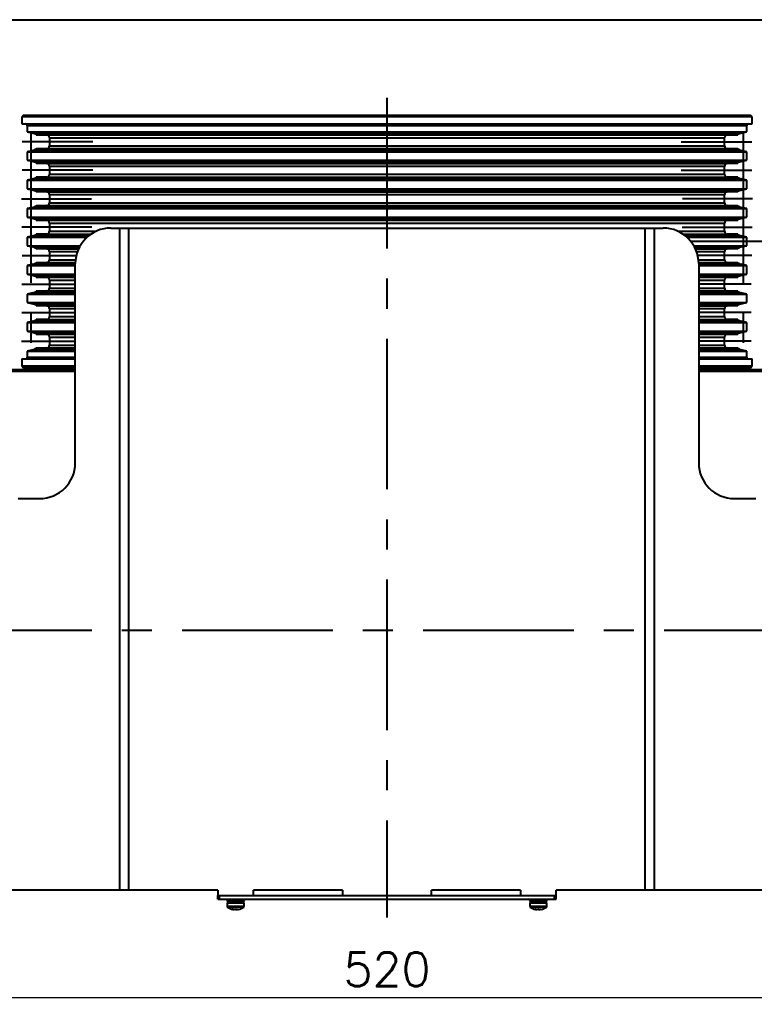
# Model space of a CAD drawing. Extents: x 4154 to 4364, y 2392 to 2546.
# Drawn here: x 4285.95 to 4318.45, y 2496.78 to 2540.91 of the extents above; entities that cross this region are included whole.
import ezdxf

# ---------------------------------------------------------------- set-up
doc = ezdxf.new("R2010")
doc.units = 0
doc.header["$LTSCALE"] = 1.5
doc.header["$MEASUREMENT"] = 0
doc.header["$PDSIZE"] = -1
doc.linetypes.add('CENTER', pattern=[10.16, 6.35, -1.27, 1.27, -1.27])
doc.layers.get('0').update_dxf_attribs({"color": 2})
for name, color, linetype in [('1', 7, 'Continuous'), ('D', 2, 'Continuous'), ('SL', 7, 'Continuous')]:
    doc.layers.add(name, color=color, linetype=linetype)
doc.styles.add('KWHS', font='ROMANS', dxfattribs={"bigfont": 'GHS'})
doc.styles.get("Standard").update_dxf_attribs({"font": 'romans.shx', "width": 0.9})
doc.dimstyles.get("Standard").update_dxf_attribs({"dimtxt": 0.18, "dimasz": 0.18, "dimexe": 0.18, "dimexo": 0.0625, "dimgap": 0.09, "dimtad": 0, "dimtih": 1, "dimtoh": 1, "dimdec": 4, "dimzin": 0, "dimdsep": 46, "dimtxsty": 'Standard', "dimcen": 0.09, "dimadec": 0, "dimazin": 0, "dimtfac": 1, "dimtdec": 4, "dimtofl": 0, "dimtmove": 0, "dimatfit": 0, "dimfxl": 1, "dimtolj": 1, "dimtzin": 0, "dimarcsym": 0})

# ---------------------------------------------------------------- blocks, each defined once
blk = doc.blocks.new('*D76')
at = {"layer": '1', "color": 1, "linetype": 'Continuous', "lineweight": 0}
for p, q in [((4281.704, 2503.698), (4281.704, 2497.102)), ((4322.701, 2503.698), (4322.701, 2497.102)), ((4283.204, 2497.602), (4321.201, 2497.602))]:
    blk.add_line(p, q, dxfattribs=at)
at = {"layer": '1', "color": 1, "linetype": 'Continuous'}
for points in [[(4283.204, 2497.852), (4283.204, 2497.352), (4281.704, 2497.602)], [(4321.201, 2497.852), (4321.201, 2497.352), (4322.701, 2497.602)]]:
    blk.add_solid(points, dxfattribs=at)
at = {"layer": 'Defpoints', "color": 0, "linetype": 'Continuous'}
for p in [(4281.704, 2504.198), (4322.701, 2504.198), (4322.701, 2497.602)]:
    blk.add_point(p, dxfattribs=at)
at = {"layer": '1', "color": 1, "linetype": 'Continuous', "insert": (4302.203, 2498.852), "char_height": 1.5, "attachment_point": 5, "style": 'KWHS'}
blk.add_mtext('\\A1;520', dxfattribs=at)
blk = doc.blocks.new('*D79')
at = {"layer": '1', "color": 1, "linetype": 'Continuous', "lineweight": 0}
for p, q in [((4275.002, 2518.678), (4275.002, 2493.257)), ((4329.403, 2518.678), (4329.403, 2493.257)), ((4276.502, 2493.757), (4327.903, 2493.757))]:
    blk.add_line(p, q, dxfattribs=at)
at = {"layer": '1', "color": 1, "linetype": 'Continuous'}
for points in [[(4276.502, 2494.007), (4276.502, 2493.507), (4275.002, 2493.757)], [(4327.903, 2494.007), (4327.903, 2493.507), (4329.403, 2493.757)]]:
    blk.add_solid(points, dxfattribs=at)
at = {"layer": 'Defpoints', "color": 0, "linetype": 'Continuous'}
for p in [(4275.002, 2519.178), (4329.403, 2519.178), (4329.403, 2493.757)]:
    blk.add_point(p, dxfattribs=at)
at = {"layer": '1', "color": 1, "linetype": 'Continuous', "insert": (4302.203, 2495.007), "char_height": 1.5, "attachment_point": 5, "style": 'KWHS'}
blk.add_mtext('\\A1;690', dxfattribs=at)
blk = doc.blocks.new('*D81')
at = {"layer": '1', "color": 1, "linetype": 'Continuous', "lineweight": 0}
for p, q in [((4331.768, 2509.744), (4331.768, 2489.338)), ((4272.637, 2509.244), (4272.637, 2489.338)), ((4274.137, 2489.838), (4330.268, 2489.838))]:
    blk.add_line(p, q, dxfattribs=at)
at = {"layer": '1', "color": 1, "linetype": 'Continuous'}
for points in [[(4274.137, 2490.088), (4274.137, 2489.588), (4272.637, 2489.838)], [(4330.268, 2490.088), (4330.268, 2489.588), (4331.768, 2489.838)]]:
    blk.add_solid(points, dxfattribs=at)
at = {"layer": 'Defpoints', "color": 0, "linetype": 'Continuous'}
for p in [(4331.768, 2510.244), (4272.637, 2509.744), (4331.768, 2489.838)]:
    blk.add_point(p, dxfattribs=at)
at = {"layer": '1', "color": 1, "linetype": 'Continuous', "insert": (4302.203, 2491.088), "char_height": 1.5, "attachment_point": 5, "style": 'KWHS'}
blk.add_mtext('\\A1;750', dxfattribs=at)

msp = doc.modelspace()

# ---------------------------------------------------------------- linework, layer by layer
at = {"color": 7, "linetype": 'Continuous'}
for p, q in [((4286.11891, 2536.6955), (4286.04007, 2536.61666)), ((4318.36502, 2536.61666), (4286.04007, 2536.61666)), ((4286.04007, 2536.61666), (4286.04007, 2536.30129)), ((4286.11891, 2536.6955), (4318.28618, 2536.6955)), ((4318.36502, 2536.61666), (4318.28618, 2536.6955)), ((4318.36502, 2536.30129), (4318.36502, 2536.61666)), ((4286.04007, 2536.30129), (4302.20254, 2536.30129)), ((4286.27659, 2536.22245), (4286.27659, 2535.95386)), ((4302.20254, 2536.22245), (4286.27659, 2536.22245)), ((4302.20254, 2536.30129), (4318.36502, 2536.30129)), ((4318.1285, 2536.22245), (4302.20254, 2536.22245)), ((4318.1285, 2535.95386), (4318.1285, 2536.22245)), ((4286.27659, 2535.95386), (4302.20254, 2535.95386)), ((4286.27659, 2535.95386), (4286.52295, 2535.89698)), ((4286.52295, 2535.89698), (4302.20254, 2535.89698)), ((4286.67425, 2535.82562), (4302.20254, 2535.82562)), ((4286.67425, 2535.82562), (4287.13816, 2535.81753)), ((4287.13816, 2535.81753), (4302.20254, 2535.81753)), ((4287.26211, 2535.6914), (4302.20254, 2535.6914)), ((4287.26211, 2535.6914), (4287.26211, 2535.33436)), ((4302.20254, 2535.95386), (4318.1285, 2535.95386)), ((4302.20254, 2535.89698), (4317.88214, 2535.89698)), ((4302.20254, 2535.82562), (4317.73083, 2535.82562)), ((4302.20254, 2535.81753), (4317.26692, 2535.81753)), ((4302.20254, 2535.6914), (4317.14298, 2535.6914)), ((4317.14298, 2535.33436), (4317.14298, 2535.6914)), ((4317.26692, 2535.81753), (4317.73083, 2535.82562)), ((4317.88214, 2535.89698), (4318.1285, 2535.95386)), ((4317.88214, 2535.89698), (4318.1285, 2535.95386)), ((4287.26211, 2535.33436), (4302.20254, 2535.33436)), ((4302.20254, 2535.33436), (4317.14298, 2535.33436)), ((4286.52295, 2535.12877), (4286.27659, 2535.0719)), ((4286.27659, 2535.0719), (4302.20254, 2535.0719)), ((4286.27659, 2535.0719), (4286.27659, 2534.6924)), ((4286.52295, 2535.12877), (4302.20254, 2535.12877)), ((4287.13816, 2535.20823), (4286.67425, 2535.20013)), ((4286.67425, 2535.20013), (4302.20254, 2535.20013)), ((4287.13816, 2535.20823), (4302.20254, 2535.20823)), ((4302.20254, 2535.20823), (4317.26692, 2535.20823)), ((4302.20254, 2535.20013), (4317.73083, 2535.20013)), ((4302.20254, 2535.12877), (4317.88214, 2535.12877)), ((4302.20254, 2535.0719), (4318.1285, 2535.0719)), ((4317.73083, 2535.20013), (4317.26692, 2535.20823)), ((4318.1285, 2535.0719), (4317.88214, 2535.12877)), ((4318.1285, 2534.6924), (4318.1285, 2535.0719)), ((4286.27659, 2534.6924), (4302.20254, 2534.6924)), ((4286.27659, 2534.6924), (4286.52295, 2534.63552)), ((4286.52295, 2534.63552), (4302.20254, 2534.63552)), ((4286.67425, 2534.56416), (4302.20254, 2534.56416)), ((4286.67425, 2534.56416), (4287.13816, 2534.55606)), ((4287.13816, 2534.55606), (4302.20254, 2534.55606)), ((4287.26211, 2534.42994), (4302.20254, 2534.42994)), ((4287.26211, 2534.42994), (4287.26211, 2534.0729)), ((4302.20254, 2534.6924), (4318.1285, 2534.6924)), ((4302.20254, 2534.63552), (4317.88214, 2534.63552)), ((4302.20254, 2534.56416), (4317.73083, 2534.56416)), ((4302.20254, 2534.55606), (4317.26692, 2534.55606)), ((4302.20254, 2534.42994), (4317.14298, 2534.42994)), ((4317.14298, 2534.0729), (4317.14298, 2534.42994)), ((4317.26692, 2534.55606), (4317.73083, 2534.56416)), ((4317.88214, 2534.63552), (4318.1285, 2534.6924)), ((4287.13816, 2533.94677), (4286.67425, 2533.93867)), ((4286.67425, 2533.93867), (4302.20254, 2533.93867)), ((4287.13816, 2533.94677), (4302.20254, 2533.94677)), ((4287.26211, 2534.0729), (4302.20254, 2534.0729)), ((4302.20254, 2534.0729), (4317.14298, 2534.0729)), ((4302.20254, 2533.94677), (4317.26692, 2533.94677)), ((4302.20254, 2533.93867), (4317.73083, 2533.93867)), ((4317.73083, 2533.93867), (4317.26692, 2533.94677)), ((4286.52295, 2533.86731), (4286.27659, 2533.81044)), ((4286.27659, 2533.81044), (4302.20254, 2533.81044)), ((4286.27659, 2533.81044), (4286.27659, 2533.43093)), ((4286.52295, 2533.86731), (4302.20254, 2533.86731)), ((4302.20254, 2533.86731), (4317.88214, 2533.86731)), ((4302.20254, 2533.81044), (4318.1285, 2533.81044)), ((4318.1285, 2533.81044), (4317.88214, 2533.86731)), ((4318.1285, 2533.43093), (4318.1285, 2533.81044)), ((4286.27659, 2533.43093), (4302.20254, 2533.43093)), ((4286.27659, 2533.43093), (4286.52295, 2533.37406)), ((4286.52295, 2533.37406), (4302.20254, 2533.37406)), ((4286.67425, 2533.3027), (4302.20254, 2533.3027)), ((4286.67425, 2533.3027), (4287.13816, 2533.2946)), ((4287.13816, 2533.2946), (4302.20254, 2533.2946)), ((4287.26211, 2533.16847), (4302.20254, 2533.16847)), ((4287.26211, 2533.16847), (4287.26211, 2532.81143)), ((4302.20254, 2533.43093), (4318.1285, 2533.43093)), ((4302.20254, 2533.37406), (4317.88214, 2533.37406)), ((4302.20254, 2533.3027), (4317.73083, 2533.3027)), ((4302.20254, 2533.2946), (4317.26692, 2533.2946)), ((4302.20254, 2533.16847), (4317.14298, 2533.16847)), ((4317.14298, 2532.81143), (4317.14298, 2533.16847)), ((4317.26692, 2533.2946), (4317.73083, 2533.3027)), ((4317.88214, 2533.37406), (4318.1285, 2533.43093)), ((4286.52295, 2532.60585), (4286.27659, 2532.54897)), ((4286.52295, 2532.60585), (4302.20254, 2532.60585)), ((4287.13816, 2532.68531), (4286.67425, 2532.67721)), ((4286.67425, 2532.67721), (4302.20254, 2532.67721)), ((4287.13816, 2532.68531), (4302.20254, 2532.68531)), ((4287.26211, 2532.81143), (4302.20254, 2532.81143)), ((4302.20254, 2532.81143), (4317.14298, 2532.81143)), ((4302.20254, 2532.68531), (4317.26692, 2532.68531)), ((4302.20254, 2532.67721), (4317.73083, 2532.67721)), ((4302.20254, 2532.60585), (4317.88214, 2532.60585)), ((4317.73083, 2532.67721), (4317.26692, 2532.68531)), ((4318.1285, 2532.54897), (4317.88214, 2532.60585)), ((4286.27659, 2532.54897), (4302.20254, 2532.54897)), ((4286.27659, 2532.54897), (4286.27659, 2532.16947)), ((4286.27659, 2532.16947), (4302.20254, 2532.16947)), ((4286.27659, 2532.16947), (4286.52295, 2532.1126)), ((4302.20254, 2532.54897), (4318.1285, 2532.54897)), ((4302.20254, 2532.16947), (4318.1285, 2532.16947)), ((4317.88214, 2532.1126), (4318.1285, 2532.16947)), ((4318.1285, 2532.16947), (4318.1285, 2532.54897)), ((4286.52295, 2532.1126), (4302.20254, 2532.1126)), ((4286.67425, 2532.04124), (4302.20254, 2532.04124)), ((4286.67425, 2532.04124), (4287.13816, 2532.03314)), ((4287.13816, 2532.03314), (4302.20254, 2532.03314)), ((4287.26211, 2531.90701), (4302.20254, 2531.90701)), ((4287.26211, 2531.90701), (4287.26211, 2531.54997)), ((4302.20254, 2532.1126), (4317.88214, 2532.1126)), ((4302.20254, 2532.04124), (4317.73083, 2532.04124)), ((4302.20254, 2532.03314), (4317.26692, 2532.03314)), ((4302.20254, 2531.90701), (4317.14298, 2531.90701)), ((4317.14298, 2531.54997), (4317.14298, 2531.90701)), ((4317.26692, 2532.03314), (4317.73083, 2532.04124)), ((4286.52295, 2531.34439), (4286.27659, 2531.28751)), ((4286.27659, 2531.28751), (4288.93088, 2531.28751)), ((4286.27659, 2531.28751), (4286.27659, 2530.90801)), ((4286.52295, 2531.34439), (4288.99816, 2531.34439)), ((4287.13816, 2531.42385), (4286.67425, 2531.41575)), ((4286.67425, 2531.41575), (4289.09485, 2531.41575)), ((4287.13816, 2531.42385), (4289.10687, 2531.42385)), ((4287.26211, 2531.54997), (4289.33458, 2531.54997)), ((4289.98213, 2531.68907), (4290.37634, 2531.68907)), ((4290.37634, 2531.68907), (4290.77055, 2531.68907)), ((4290.37634, 2502.36009), (4290.37634, 2531.68907)), ((4290.77055, 2531.68907), (4313.63454, 2531.68907)), ((4290.77055, 2502.36009), (4290.77055, 2531.68907)), ((4313.63454, 2531.68907), (4314.02875, 2531.68907)), ((4313.63454, 2502.36009), (4313.63454, 2531.68907)), ((4314.02875, 2531.68907), (4314.42295, 2531.68907)), ((4314.02875, 2531.68907), (4314.02875, 2502.36009)), ((4315.0705, 2531.54997), (4317.14298, 2531.54997)), ((4315.29822, 2531.42385), (4317.26692, 2531.42385)), ((4315.31023, 2531.41575), (4317.73083, 2531.41575)), ((4315.40693, 2531.34439), (4317.88214, 2531.34439)), ((4315.4742, 2531.28751), (4318.1285, 2531.28751)), ((4317.73083, 2531.41575), (4317.26692, 2531.42385)), ((4318.1285, 2531.28751), (4317.88214, 2531.34439)), ((4318.1285, 2530.90801), (4318.1285, 2531.28751)), ((4286.27659, 2530.90801), (4288.62083, 2530.90801)), ((4286.27659, 2530.90801), (4286.52295, 2530.85113)), ((4286.52295, 2530.85113), (4288.58914, 2530.85113)), ((4315.78425, 2530.90801), (4318.1285, 2530.90801)), ((4315.81594, 2530.85113), (4317.88214, 2530.85113)), ((4317.88214, 2530.85113), (4318.1285, 2530.90801)), ((4286.67425, 2530.77978), (4288.55357, 2530.77978)), ((4286.67425, 2530.77978), (4287.13816, 2530.77168)), ((4287.13816, 2530.77168), (4288.54982, 2530.77168)), ((4287.26211, 2530.64555), (4288.49823, 2530.64555)), ((4287.26211, 2530.64555), (4287.26211, 2530.28851)), ((4315.85151, 2530.77978), (4317.73083, 2530.77978)), ((4315.85527, 2530.77168), (4317.26692, 2530.77168)), ((4315.90685, 2530.64555), (4317.14298, 2530.64555)), ((4317.14298, 2530.28851), (4317.14298, 2530.64555)), ((4317.26692, 2530.77168), (4317.73083, 2530.77978)), ((4286.52295, 2530.08293), (4286.27659, 2530.02605)), ((4286.27659, 2530.02605), (4288.40531, 2530.02605)), ((4286.27659, 2530.02605), (4286.27659, 2529.64655)), ((4286.52295, 2530.08293), (4288.40531, 2530.08293)), ((4287.13816, 2530.16238), (4286.67425, 2530.15429)), ((4286.67425, 2530.15429), (4288.40587, 2530.15429)), ((4287.13816, 2530.16238), (4288.4061, 2530.16238)), ((4287.26211, 2530.28851), (4288.41519, 2530.28851)), ((4288.40531, 2521.28201), (4288.40531, 2530.11224)), ((4315.9899, 2530.28851), (4317.14298, 2530.28851)), ((4315.99898, 2530.16238), (4317.26692, 2530.16238)), ((4315.99922, 2530.15429), (4317.73083, 2530.15429)), ((4315.99978, 2530.11224), (4315.99978, 2521.28201)), ((4315.99978, 2530.08293), (4317.88214, 2530.08293)), ((4315.99978, 2530.02605), (4318.1285, 2530.02605)), ((4317.73083, 2530.15429), (4317.26692, 2530.16238)), ((4318.1285, 2530.02605), (4317.88214, 2530.08293)), ((4318.1285, 2529.64655), (4318.1285, 2530.02605)), ((4286.27659, 2529.64655), (4288.40531, 2529.64655)), ((4286.27659, 2529.64655), (4286.52295, 2529.58967)), ((4286.52295, 2529.58967), (4288.40531, 2529.58967)), ((4286.67425, 2529.51831), (4288.40531, 2529.51831)), ((4286.67425, 2529.51831), (4287.13816, 2529.51022)), ((4287.13816, 2529.51022), (4288.40531, 2529.51022)), ((4315.99978, 2529.64655), (4318.1285, 2529.64655)), ((4315.99978, 2529.58967), (4317.88214, 2529.58967)), ((4315.99978, 2529.51831), (4317.73083, 2529.51831)), ((4315.99978, 2529.51022), (4317.26692, 2529.51022)), ((4317.26692, 2529.51022), (4317.73083, 2529.51831)), ((4317.88214, 2529.58967), (4318.1285, 2529.64655)), ((4287.26211, 2529.38409), (4288.40531, 2529.38409)), ((4287.26211, 2529.38409), (4287.26211, 2529.02705)), ((4315.99978, 2529.38409), (4317.14298, 2529.38409)), ((4317.14298, 2529.02705), (4317.14298, 2529.38409)), ((4286.52295, 2528.82147), (4286.27659, 2528.76459)), ((4286.27659, 2528.76459), (4288.40531, 2528.76459)), ((4286.27659, 2528.76459), (4286.27659, 2528.38509)), ((4286.52295, 2528.82147), (4288.40531, 2528.82147)), ((4287.13816, 2528.90092), (4286.67425, 2528.89282)), ((4286.67425, 2528.89282), (4288.40531, 2528.89282)), ((4287.13816, 2528.90092), (4288.40531, 2528.90092)), ((4287.26211, 2529.02705), (4288.40531, 2529.02705)), ((4315.99978, 2529.02705), (4317.14298, 2529.02705)), ((4315.99978, 2528.90092), (4317.26692, 2528.90092)), ((4315.99978, 2528.89282), (4317.73083, 2528.89282)), ((4315.99978, 2528.82147), (4317.88214, 2528.82147)), ((4315.99978, 2528.76459), (4318.1285, 2528.76459)), ((4317.73083, 2528.89282), (4317.26692, 2528.90092)), ((4318.1285, 2528.76459), (4317.88214, 2528.82147)), ((4318.1285, 2528.38509), (4318.1285, 2528.76459)), ((4286.27659, 2528.38509), (4288.40531, 2528.38509)), ((4286.27659, 2528.38509), (4286.52295, 2528.32821)), ((4286.52295, 2528.32821), (4288.40531, 2528.32821)), ((4286.67425, 2528.25685), (4288.40531, 2528.25685)), ((4286.67425, 2528.25685), (4287.13816, 2528.24876)), ((4287.13816, 2528.24876), (4288.40531, 2528.24876)), ((4315.99978, 2528.38509), (4318.1285, 2528.38509)), ((4315.99978, 2528.32821), (4317.88214, 2528.32821)), ((4315.99978, 2528.25685), (4317.73083, 2528.25685)), ((4315.99978, 2528.24876), (4317.26692, 2528.24876)), ((4317.26692, 2528.24876), (4317.73083, 2528.25685)), ((4317.88214, 2528.32821), (4318.1285, 2528.38509)), ((4287.26211, 2528.12263), (4288.40531, 2528.12263)), ((4287.26211, 2528.12263), (4287.26211, 2527.76559)), ((4287.26211, 2527.76559), (4288.40531, 2527.76559)), ((4315.99978, 2528.12263), (4317.14298, 2528.12263)), ((4315.99978, 2527.76559), (4317.14298, 2527.76559)), ((4317.14298, 2527.76559), (4317.14298, 2528.12263)), ((4286.52295, 2527.56), (4286.27659, 2527.50313)), ((4286.27659, 2527.50313), (4288.40531, 2527.50313)), ((4286.27659, 2527.50313), (4286.27659, 2527.12363)), ((4286.52295, 2527.56), (4288.40531, 2527.56)), ((4287.13816, 2527.63946), (4286.67425, 2527.63136)), ((4286.67425, 2527.63136), (4288.40531, 2527.63136)), ((4287.13816, 2527.63946), (4288.40531, 2527.63946)), ((4315.99978, 2527.63946), (4317.26692, 2527.63946)), ((4315.99978, 2527.63136), (4317.73083, 2527.63136)), ((4315.99978, 2527.56), (4317.88214, 2527.56)), ((4315.99978, 2527.50313), (4318.1285, 2527.50313)), ((4317.73083, 2527.63136), (4317.26692, 2527.63946)), ((4318.1285, 2527.50313), (4317.88214, 2527.56)), ((4318.1285, 2527.12363), (4318.1285, 2527.50313)), ((4286.27659, 2527.12363), (4288.40531, 2527.12363)), ((4286.27659, 2527.12363), (4286.52295, 2527.06675)), ((4286.52295, 2527.06675), (4288.40531, 2527.06675)), ((4286.67425, 2526.99539), (4288.40531, 2526.99539)), ((4286.67425, 2526.99539), (4287.13816, 2526.98729)), ((4287.13816, 2526.98729), (4288.40531, 2526.98729)), ((4287.26211, 2526.86117), (4288.40531, 2526.86117)), ((4287.26211, 2526.86117), (4287.26211, 2526.50413)), ((4315.99978, 2527.12363), (4318.1285, 2527.12363)), ((4315.99978, 2527.06675), (4317.88214, 2527.06675)), ((4315.99978, 2526.99539), (4317.73083, 2526.99539)), ((4315.99978, 2526.98729), (4317.26692, 2526.98729)), ((4315.99978, 2526.86117), (4317.14298, 2526.86117)), ((4317.14298, 2526.50413), (4317.14298, 2526.86117)), ((4317.26692, 2526.98729), (4317.73083, 2526.99539)), ((4317.88214, 2527.06675), (4318.1285, 2527.12363)), ((4287.26211, 2526.50413), (4288.40531, 2526.50413)), ((4315.99978, 2526.50413), (4317.14298, 2526.50413)), ((4286.52295, 2526.29854), (4286.27659, 2526.24167)), ((4286.27659, 2526.24167), (4288.40531, 2526.24167)), ((4286.27659, 2526.24167), (4286.27659, 2525.97307)), ((4286.27659, 2525.97307), (4288.40531, 2525.97307)), ((4286.52295, 2526.29854), (4288.40531, 2526.29854)), ((4287.13816, 2526.378), (4286.67425, 2526.3699)), ((4286.67425, 2526.3699), (4288.40531, 2526.3699)), ((4287.13816, 2526.378), (4288.40531, 2526.378)), ((4315.99978, 2526.378), (4317.26692, 2526.378)), ((4315.99978, 2526.3699), (4317.73083, 2526.3699)), ((4315.99978, 2526.29854), (4317.88214, 2526.29854)), ((4315.99978, 2526.24167), (4318.1285, 2526.24167)), ((4315.99978, 2525.97307), (4318.1285, 2525.97307)), ((4317.73083, 2526.3699), (4317.26692, 2526.378)), ((4318.1285, 2526.24167), (4317.88214, 2526.29854)), ((4318.1285, 2525.97307), (4318.1285, 2526.24167)), ((4286.04007, 2525.89423), (4288.40531, 2525.89423)), ((4286.04007, 2525.89423), (4286.04007, 2525.57887)), ((4286.04007, 2525.57887), (4288.40531, 2525.57887)), ((4286.04007, 2525.57887), (4286.11891, 2525.50003)), ((4315.99978, 2525.89423), (4318.36502, 2525.89423)), ((4315.99978, 2525.57887), (4318.36502, 2525.57887)), ((4318.28618, 2525.50003), (4318.36502, 2525.57887)), ((4318.36502, 2525.57887), (4318.36502, 2525.89423)), ((4282.49221, 2525.34234), (4288.40531, 2525.34234)), ((4282.57105, 2525.42118), (4288.40531, 2525.42118)), ((4288.40531, 2525.50003), (4286.11891, 2525.50003)), ((4290.37634, 2506.381), (4290.37634, 2525.38176)), ((4318.28618, 2525.50003), (4315.99978, 2525.50003)), ((4315.99978, 2525.42118), (4321.83404, 2525.42118)), ((4315.99978, 2525.34234), (4321.91288, 2525.34234)), ((4285.88238, 2519.70519), (4286.82848, 2519.70519)), ((4317.57661, 2519.70519), (4318.5227, 2519.70519)), ((4290.37634, 2502.36009), (4277.36752, 2502.36009)), ((4290.77055, 2502.36009), (4290.37634, 2502.36009)), ((4294.71261, 2502.36009), (4290.77055, 2502.36009)), ((4294.71261, 2502.36009), (4294.71261, 2502.12357)), ((4294.71261, 2502.36009), (4294.71261, 2502.12357)), ((4296.28944, 2502.12357), (4296.28944, 2502.36009)), ((4300.23151, 2502.36009), (4296.28944, 2502.36009)), ((4300.23151, 2502.36009), (4300.23151, 2502.12357)), ((4308.11564, 2502.36009), (4304.17358, 2502.36009)), ((4304.17358, 2502.12357), (4304.17358, 2502.36009)), ((4308.11564, 2502.36009), (4308.11564, 2502.12357)), ((4313.63454, 2502.36009), (4309.69247, 2502.36009)), ((4309.69247, 2502.12357), (4309.69247, 2502.36009)), ((4309.69247, 2502.12357), (4309.69247, 2502.36009)), ((4314.02875, 2502.36009), (4313.63454, 2502.36009)), ((4327.03757, 2502.36009), (4314.02875, 2502.36009)), ((4294.71261, 2502.12357), (4296.28944, 2502.12357)), ((4294.71261, 2502.12357), (4296.28944, 2502.12357)), ((4294.71261, 2501.96588), (4294.71261, 2502.12357)), ((4294.71261, 2501.96588), (4294.79146, 2501.96588)), ((4294.79146, 2501.96588), (4294.79146, 2502.12357)), ((4294.79146, 2501.96588), (4309.61363, 2501.96588)), ((4295.10682, 2501.96588), (4295.10682, 2501.90675)), ((4295.10682, 2501.90675), (4295.89523, 2501.90675)), ((4295.10682, 2501.90675), (4295.12653, 2501.88704)), ((4295.12653, 2501.88704), (4295.87552, 2501.88704)), ((4295.14816, 2501.78455), (4295.12653, 2501.78455)), ((4295.12653, 2501.78455), (4295.12653, 2501.63429)), ((4295.13836, 2501.88704), (4295.13836, 2501.78455)), ((4295.87552, 2501.78455), (4295.14816, 2501.78455)), ((4295.15083, 2501.78455), (4295.15083, 2501.88704)), ((4295.16989, 2501.78455), (4295.16989, 2501.88704)), ((4295.8637, 2501.78455), (4295.8637, 2501.88704)), ((4295.87552, 2501.88704), (4295.89523, 2501.90675)), ((4295.87552, 2501.63429), (4295.87552, 2501.78455)), ((4295.89523, 2501.90675), (4295.89523, 2501.96588)), ((4296.28944, 2502.12357), (4300.23151, 2502.12357)), ((4300.23151, 2502.12357), (4304.17358, 2502.12357)), ((4300.23151, 2502.12357), (4304.17358, 2502.12357)), ((4304.17358, 2502.12357), (4308.11564, 2502.12357)), ((4308.11564, 2502.12357), (4309.69247, 2502.12357)), ((4308.11564, 2502.12357), (4309.69247, 2502.12357)), ((4308.50985, 2501.96588), (4308.50985, 2501.90675)), ((4308.50985, 2501.90675), (4308.52956, 2501.88704)), ((4308.50985, 2501.90675), (4309.29826, 2501.90675)), ((4308.52956, 2501.88704), (4309.27855, 2501.88704)), ((4308.55119, 2501.78455), (4308.52956, 2501.78455)), ((4308.52956, 2501.78455), (4308.52956, 2501.63429)), ((4308.54139, 2501.88704), (4308.54139, 2501.78455)), ((4309.27855, 2501.78455), (4308.55119, 2501.78455)), ((4308.55386, 2501.78455), (4308.55386, 2501.88704)), ((4308.57292, 2501.78455), (4308.57292, 2501.88704)), ((4309.26673, 2501.78455), (4309.26673, 2501.88704)), ((4309.27855, 2501.88704), (4309.29826, 2501.90675)), ((4309.27855, 2501.63429), (4309.27855, 2501.78455)), ((4309.29826, 2501.90675), (4309.29826, 2501.96588)), ((4309.61363, 2501.96588), (4309.61363, 2502.12357)), ((4309.61363, 2501.96588), (4309.69247, 2501.96588)), ((4309.69247, 2501.96588), (4309.69247, 2502.12357)), ((4295.14816, 2501.63429), (4295.12653, 2501.63429)), ((4295.16255, 2501.60513), (4295.1418, 2501.60513)), ((4295.87552, 2501.63429), (4295.14816, 2501.63429)), ((4295.86025, 2501.60513), (4295.16255, 2501.60513)), ((4295.3248, 2501.51827), (4295.32795, 2501.51775)), ((4295.3248, 2501.51827), (4295.33657, 2501.51485)), ((4295.32795, 2501.51775), (4295.33118, 2501.51738)), ((4295.33118, 2501.51738), (4295.33447, 2501.51715)), ((4295.33447, 2501.51715), (4295.33784, 2501.51708)), ((4295.33657, 2501.51485), (4295.34841, 2501.51168)), ((4295.33784, 2501.51708), (4295.34128, 2501.51715)), ((4295.34128, 2501.51715), (4295.34478, 2501.51738)), ((4295.34478, 2501.51738), (4295.34836, 2501.51775)), ((4295.34836, 2501.51775), (4295.352, 2501.51827)), ((4295.34841, 2501.51168), (4295.36031, 2501.50877)), ((4295.36377, 2501.51485), (4295.352, 2501.51827)), ((4295.36031, 2501.50877), (4295.37226, 2501.50613)), ((4295.37561, 2501.51168), (4295.36377, 2501.51485)), ((4295.37226, 2501.50613), (4295.38425, 2501.50374)), ((4295.3875, 2501.50877), (4295.37561, 2501.51168)), ((4295.38425, 2501.50374), (4295.39629, 2501.50162)), ((4295.39945, 2501.50613), (4295.3875, 2501.50877)), ((4295.39629, 2501.50162), (4295.40838, 2501.49976)), ((4295.41145, 2501.50374), (4295.39945, 2501.50613)), ((4295.40838, 2501.49976), (4295.42049, 2501.49817)), ((4295.42349, 2501.50162), (4295.41145, 2501.50374)), ((4295.42049, 2501.49817), (4295.43898, 2501.49817)), ((4295.43557, 2501.49976), (4295.42349, 2501.50162)), ((4295.44769, 2501.49817), (4295.43557, 2501.49976)), ((4295.48656, 2501.49817), (4295.44769, 2501.49817)), ((4295.49087, 2501.49976), (4295.48656, 2501.49817)), ((4295.49516, 2501.50162), (4295.49087, 2501.49976)), ((4295.49944, 2501.50374), (4295.49516, 2501.50162)), ((4295.50371, 2501.50613), (4295.49944, 2501.50374)), ((4295.50103, 2501.50459), (4295.50261, 2501.50374)), ((4295.50261, 2501.50374), (4295.50689, 2501.50162)), ((4295.50796, 2501.50877), (4295.50371, 2501.50613)), ((4295.50689, 2501.50162), (4295.51119, 2501.49976)), ((4295.51219, 2501.51168), (4295.50796, 2501.50877)), ((4295.51119, 2501.49976), (4295.51549, 2501.49817)), ((4295.51639, 2501.51485), (4295.51219, 2501.51168)), ((4295.51549, 2501.49817), (4295.55437, 2501.49817)), ((4295.52058, 2501.51827), (4295.51639, 2501.51485)), ((4295.52058, 2501.51827), (4295.53022, 2501.51775)), ((4295.53022, 2501.51775), (4295.53985, 2501.51738)), ((4295.53985, 2501.51738), (4295.54945, 2501.51715)), ((4295.54945, 2501.51715), (4295.55903, 2501.51708)), ((4295.55903, 2501.51708), (4295.56859, 2501.51715)), ((4295.56308, 2501.49817), (4295.56739, 2501.49976)), ((4295.58157, 2501.49817), (4295.56308, 2501.49817)), ((4295.56739, 2501.49976), (4295.57168, 2501.50162)), ((4295.56859, 2501.51715), (4295.57812, 2501.51738)), ((4295.57168, 2501.50162), (4295.57596, 2501.50374)), ((4295.57596, 2501.50374), (4295.58023, 2501.50613)), ((4295.57812, 2501.51738), (4295.58763, 2501.51775)), ((4295.58023, 2501.50613), (4295.58447, 2501.50877)), ((4295.59368, 2501.49976), (4295.58157, 2501.49817)), ((4295.58447, 2501.50877), (4295.5887, 2501.51168)), ((4295.58763, 2501.51775), (4295.59709, 2501.51827)), ((4295.5887, 2501.51168), (4295.59291, 2501.51485)), ((4295.59291, 2501.51485), (4295.59709, 2501.51827)), ((4295.60576, 2501.50162), (4295.59368, 2501.49976)), ((4295.6178, 2501.50374), (4295.60576, 2501.50162)), ((4295.62226, 2501.50459), (4295.6178, 2501.50374)), ((4308.55119, 2501.63429), (4308.52956, 2501.63429)), ((4308.56558, 2501.60513), (4308.54483, 2501.60513)), ((4309.27855, 2501.63429), (4308.55119, 2501.63429)), ((4309.26328, 2501.60513), (4308.56558, 2501.60513)), ((4308.72783, 2501.51827), (4308.73098, 2501.51775)), ((4308.72783, 2501.51827), (4308.7396, 2501.51485)), ((4308.73098, 2501.51775), (4308.73421, 2501.51738)), ((4308.73421, 2501.51738), (4308.7375, 2501.51715)), ((4308.7375, 2501.51715), (4308.74087, 2501.51708)), ((4308.7396, 2501.51485), (4308.75144, 2501.51168)), ((4308.74087, 2501.51708), (4308.74431, 2501.51715)), ((4308.74431, 2501.51715), (4308.74781, 2501.51738)), ((4308.74781, 2501.51738), (4308.75139, 2501.51775)), ((4308.75139, 2501.51775), (4308.75503, 2501.51827)), ((4308.75144, 2501.51168), (4308.76334, 2501.50877)), ((4308.7668, 2501.51485), (4308.75503, 2501.51827)), ((4308.76334, 2501.50877), (4308.77528, 2501.50613)), ((4308.77864, 2501.51168), (4308.7668, 2501.51485)), ((4308.77528, 2501.50613), (4308.78728, 2501.50374)), ((4308.79053, 2501.50877), (4308.77864, 2501.51168)), ((4308.78728, 2501.50374), (4308.79932, 2501.50162)), ((4308.80248, 2501.50613), (4308.79053, 2501.50877)), ((4308.79932, 2501.50162), (4308.8114, 2501.49976)), ((4308.81448, 2501.50374), (4308.80248, 2501.50613)), ((4308.8114, 2501.49976), (4308.82352, 2501.49817)), ((4308.82652, 2501.50162), (4308.81448, 2501.50374)), ((4308.82352, 2501.49817), (4308.842, 2501.49817)), ((4308.8386, 2501.49976), (4308.82652, 2501.50162)), ((4308.85072, 2501.49817), (4308.8386, 2501.49976)), ((4308.88959, 2501.49817), (4308.85072, 2501.49817)), ((4308.8939, 2501.49976), (4308.88959, 2501.49817)), ((4308.89819, 2501.50162), (4308.8939, 2501.49976)), ((4308.90247, 2501.50374), (4308.89819, 2501.50162)), ((4308.90674, 2501.50613), (4308.90247, 2501.50374)), ((4308.90406, 2501.50459), (4308.90564, 2501.50374)), ((4308.90564, 2501.50374), (4308.90992, 2501.50162)), ((4308.91099, 2501.50877), (4308.90674, 2501.50613)), ((4308.90992, 2501.50162), (4308.91422, 2501.49976)), ((4308.91521, 2501.51168), (4308.91099, 2501.50877)), ((4308.91422, 2501.49976), (4308.91852, 2501.49817)), ((4308.91942, 2501.51485), (4308.91521, 2501.51168)), ((4308.91852, 2501.49817), (4308.9574, 2501.49817)), ((4308.92361, 2501.51827), (4308.91942, 2501.51485)), ((4308.92361, 2501.51827), (4308.93325, 2501.51775)), ((4308.93325, 2501.51775), (4308.94287, 2501.51738)), ((4308.94287, 2501.51738), (4308.95248, 2501.51715)), ((4308.95248, 2501.51715), (4308.96206, 2501.51708)), ((4308.96206, 2501.51708), (4308.97162, 2501.51715)), ((4308.96611, 2501.49817), (4308.97042, 2501.49976)), ((4308.9846, 2501.49817), (4308.96611, 2501.49817)), ((4308.97042, 2501.49976), (4308.97471, 2501.50162)), ((4308.97162, 2501.51715), (4308.98115, 2501.51738)), ((4308.97471, 2501.50162), (4308.97899, 2501.50374)), ((4308.97899, 2501.50374), (4308.98326, 2501.50613)), ((4308.98115, 2501.51738), (4308.99065, 2501.51775)), ((4308.98326, 2501.50613), (4308.9875, 2501.50877)), ((4308.99671, 2501.49976), (4308.9846, 2501.49817)), ((4308.9875, 2501.50877), (4308.99173, 2501.51168)), ((4308.99065, 2501.51775), (4309.00012, 2501.51827)), ((4308.99173, 2501.51168), (4308.99594, 2501.51485)), ((4308.99594, 2501.51485), (4309.00012, 2501.51827)), ((4309.00879, 2501.50162), (4308.99671, 2501.49976)), ((4309.02083, 2501.50374), (4309.00879, 2501.50162)), ((4309.02529, 2501.50459), (4309.02083, 2501.50374))]:
    msp.add_line(p, q, dxfattribs=at)
for centre, radius, start, end in [((4286.19775, 2536.22245), 0.07884, 0, 90), ((4318.20734, 2536.22245), 0.07884, 90, 180), ((4286.43427, 2535.51288), 0.39421, 52.5, 77), ((4287.13596, 2535.6914), 0.12615, 0, 89), ((4317.26912, 2535.6914), 0.12615, 91, 180), ((4317.97081, 2535.51288), 0.39421, 103, 127.5), ((4287.13596, 2535.33436), 0.12615, 271, 0), ((4317.26912, 2535.33436), 0.12615, 180, 269), ((4286.43427, 2535.51288), 0.39421, 283, 307.5), ((4317.97081, 2535.51288), 0.39421, 232.5, 257), ((4286.43427, 2534.25142), 0.39421, 52.5, 77), ((4287.13596, 2534.42994), 0.12615, 0, 89), ((4317.26912, 2534.42994), 0.12615, 91, 180), ((4317.97081, 2534.25142), 0.39421, 103, 127.5), ((4286.43427, 2534.25142), 0.39421, 283, 307.5), ((4287.13596, 2534.0729), 0.12615, 271, 0), ((4317.26912, 2534.0729), 0.12615, 180, 269), ((4317.97081, 2534.25142), 0.39421, 232.5, 257), ((4286.43427, 2532.98995), 0.39421, 52.5, 77), ((4287.13596, 2533.16847), 0.12615, 0, 89), ((4317.26912, 2533.16847), 0.12615, 91, 180), ((4317.97081, 2532.98995), 0.39421, 103, 127.5), ((4286.43427, 2532.98995), 0.39421, 283, 307.5), ((4287.13596, 2532.81143), 0.12615, 271, 0), ((4317.26912, 2532.81143), 0.12615, 180, 269), ((4317.97081, 2532.98995), 0.39421, 232.5, 257), ((4286.43427, 2531.72849), 0.39421, 52.5, 77), ((4287.13596, 2531.90701), 0.12615, 0, 89), ((4317.26912, 2531.90701), 0.12615, 91, 180), ((4317.97081, 2531.72849), 0.39421, 103, 127.5), ((4286.43427, 2531.72849), 0.39421, 283, 307.5), ((4287.13596, 2531.54997), 0.12615, 271, 0), ((4289.98213, 2530.11224), 1.57683, 90, 180), ((4314.42295, 2530.11224), 1.57683, 0, 90), ((4317.26912, 2531.54997), 0.12615, 180, 269), ((4317.97081, 2531.72849), 0.39421, 232.5, 257), ((4286.43427, 2530.46703), 0.39421, 52.5, 77), ((4317.97081, 2530.46703), 0.39421, 103, 127.5), ((4287.13596, 2530.64555), 0.12615, 0, 89), ((4317.26912, 2530.64555), 0.12615, 91, 180), ((4286.43427, 2530.46703), 0.39421, 283, 307.5), ((4287.13596, 2530.28851), 0.12615, 271, 0), ((4317.26912, 2530.28851), 0.12615, 180, 269), ((4317.97081, 2530.46703), 0.39421, 232.5, 257), ((4286.43427, 2529.20557), 0.39421, 52.5, 77), ((4287.13596, 2529.38409), 0.12615, 0, 89), ((4317.26912, 2529.38409), 0.12615, 91, 180), ((4317.97081, 2529.20557), 0.39421, 103, 127.5), ((4286.43427, 2529.20557), 0.39421, 283, 307.5), ((4287.13596, 2529.02705), 0.12615, 271, 0), ((4317.26912, 2529.02705), 0.12615, 180, 269), ((4317.97081, 2529.20557), 0.39421, 232.5, 257), ((4286.43427, 2527.94411), 0.39421, 52.5, 77), ((4287.13596, 2528.12263), 0.12615, 0, 89), ((4317.26912, 2528.12263), 0.12615, 91, 180), ((4317.97081, 2527.94411), 0.39421, 103, 127.5), ((4287.13596, 2527.76559), 0.12615, 271, 0), ((4317.26912, 2527.76559), 0.12615, 180, 269), ((4286.43427, 2527.94411), 0.39421, 283, 307.5), ((4317.97081, 2527.94411), 0.39421, 232.5, 257), ((4286.43427, 2526.68265), 0.39421, 52.5, 77), ((4287.13596, 2526.86117), 0.12615, 0, 89), ((4317.26912, 2526.86117), 0.12615, 91, 180), ((4317.97081, 2526.68265), 0.39421, 103, 127.5), ((4287.13596, 2526.50413), 0.12615, 271, 0), ((4317.26912, 2526.50413), 0.12615, 180, 269), ((4286.19775, 2525.97307), 0.07884, 270, 0), ((4286.43427, 2526.68265), 0.39421, 283, 307.5), ((4317.97081, 2526.68265), 0.39421, 232.5, 257), ((4318.20734, 2525.97307), 0.07884, 180, 270), ((4286.82848, 2521.28201), 1.57683, 270, 0), ((4317.57661, 2521.28201), 1.57683, 180, 270), ((4295.16201, 2501.63429), 0.03548, 180, 235.282094), ((4295.50103, 2502.12357), 0.63073, 235.282094, 258.918559), ((4295.50103, 2502.12357), 0.63073, 281.081441, 304.717906), ((4295.84005, 2501.63429), 0.03548, 304.717906, 0), ((4308.56504, 2501.63429), 0.03548, 180, 235.282094), ((4308.90406, 2502.12357), 0.63073, 235.282094, 258.918559), ((4308.90406, 2502.12357), 0.63073, 281.081441, 304.717906), ((4309.24308, 2501.63429), 0.03548, 304.717906, 0)]:
    msp.add_arc(centre, radius, start, end, dxfattribs=at)
at = {"layer": 'D', "linetype": 'ByBlock'}
msp.add_line((4154.28392, 2540.90909), (4364.28392, 2540.90909), dxfattribs=at)
at = {"layer": 'SL', "color": 1, "linetype": 'CENTER', "ltscale": 0.7}
for p, q in [((4302.20254, 2537.45227), (4302.20254, 2501.15114)), ((4286.43427, 2535.93421), (4286.43427, 2525.71539)), ((4317.97081, 2535.93421), (4317.97081, 2525.73619)), ((4289.18037, 2535.51288), (4286.05415, 2535.51288)), ((4315.22472, 2535.51288), (4318.35093, 2535.51288)), ((4289.18037, 2534.25142), (4286.05415, 2534.25142)), ((4315.22472, 2534.25142), (4318.35093, 2534.25142)), ((4286.02729, 2532.98995), (4289.12337, 2532.98995)), ((4318.37779, 2532.98995), (4315.28172, 2532.98995)), ((4289.13183, 2531.72849), (4286.03575, 2531.72849)), ((4315.27326, 2531.72849), (4318.36933, 2531.72849)), ((4318.87117, 2531.09776), (4315.65386, 2531.09776)), ((4286.05625, 2530.46703), (4288.44574, 2530.46703)), ((4318.34884, 2530.46703), (4315.95935, 2530.46703)), ((4286.03575, 2529.20557), (4288.40531, 2529.20557)), ((4318.32834, 2529.20557), (4315.99978, 2529.20557)), ((4286.03575, 2527.94411), (4288.40531, 2527.94411)), ((4318.32834, 2527.94411), (4315.99978, 2527.94411)), ((4286.02729, 2526.68265), (4288.40531, 2526.68265)), ((4318.31988, 2526.68265), (4315.99978, 2526.68265)), ((4271.79591, 2513.87093), (4332.67964, 2513.87093))]:
    msp.add_line(p, q, dxfattribs=at)

# ---------------------------------------------------------------- dimensions: what is measured, and where the dimension line sits
at = {"layer": '1', "color": 7, "linetype": 'Continuous'}
for base, p1, p2, text, picture, middle in [((4329.40281, 2493.75748), (4275.00228, 2519.17826), (4329.40281, 2519.17826), '690', '*D79', (4302.20254, 2495.00748)), ((4331.76805, 2489.83824), (4272.63704, 2509.74422), (4331.76805, 2510.24422), '750', '*D81', (4302.20254, 2491.08824)), ((4322.70129, 2497.60188), (4281.70379, 2504.1984), (4322.70129, 2504.1984), '520', '*D76', (4302.20254, 2498.85188))]:
    dim = msp.add_linear_dim(base=base, p1=p1, p2=p2, text=text, dimstyle='Standard', override={"dimtxt": 1.5, "dimasz": 1.5, "dimexe": 0.5, "dimexo": 0.5, "dimgap": 0.5, "dimtad": 3, "dimtih": 0, "dimtoh": 0, "dimzin": 12, "dimdsep": 0, "dimtxsty": 'KWHS', "dimcen": 0, "dimdle": 10, "dimclrd": 1, "dimclre": 1, "dimclrt": 1, "dimadec": 2, "dimazin": 3, "dimtfac": 0.6, "dimtofl": 1, "dimtmove": 1, "dimatfit": 3, "dimtvp": 1, "dimlwd": 0, "dimlwe": 0}, dxfattribs=at)
    dim.commit()
    dim.dimension.update_dxf_attribs({"geometry": picture, "text_midpoint": middle})

doc.saveas('drawing.dxf')
